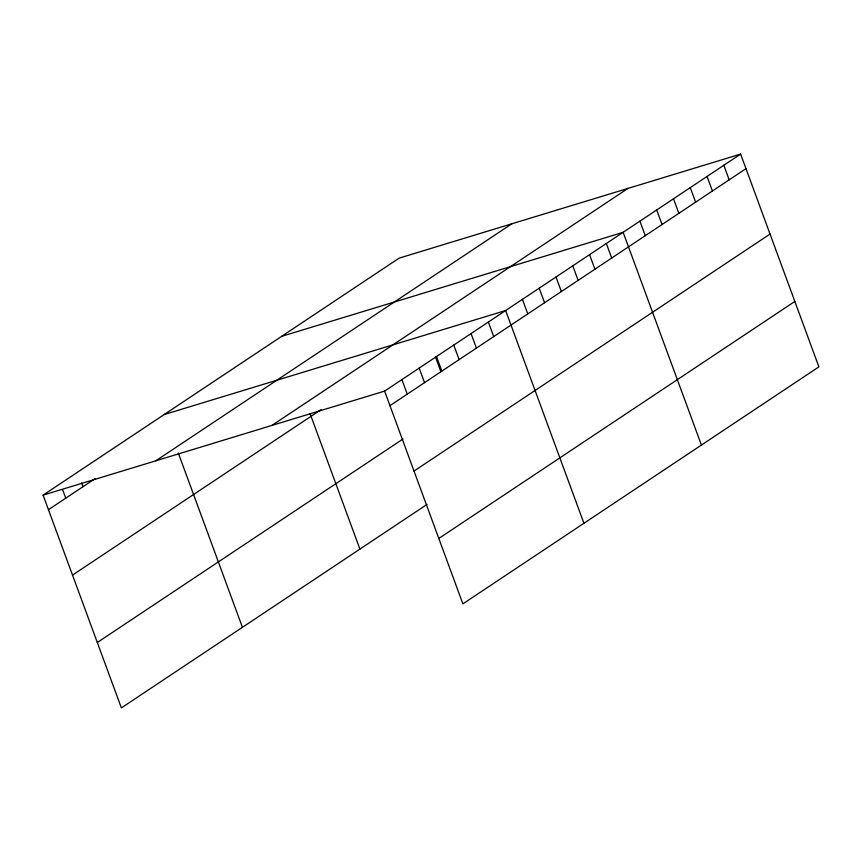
<?xml version="1.0" encoding="UTF-8"?>
<svg xmlns="http://www.w3.org/2000/svg" width="862" height="862" viewBox="0 0 862 862"><rect width="100%" height="100%" fill="white"/><g stroke="black" fill="none" stroke-linecap="round" stroke-linejoin="round"><path stroke-width="1.29" d="M427.046 504.41L121.38 707.907L43.1 495.144L399.117 258.137L740.62 154.093L818.9 366.856L462.883 603.863L384.603 391.111L740.62 154.093M48.455 509.701L94.928 478.755M155.796 460.814L511.812 223.808M271.907 425.44L627.924 188.433M72.516 575.105L321.117 409.601M389.958 405.657L745.975 168.65M97.309 642.492L402.985 439.006M414.019 471.072L770.035 234.055M438.812 538.459L794.839 301.441M281.637 336.352L623.14 232.309L701.409 445.061M164.146 414.568L505.649 310.525L583.93 523.277M43.1 495.144L384.603 391.111M723.843 165.267L729.187 179.824M707.055 176.441L712.411 190.998M690.268 187.614L695.623 202.171M673.491 198.788L678.836 213.345M656.704 209.962L662.059 224.519M639.916 221.135L645.272 235.692M606.352 243.483L611.708 258.04M589.565 254.656L594.92 269.213M572.788 265.83L578.143 280.387M556.001 277.004L561.356 291.561M539.213 288.177L544.568 302.734M522.437 299.351L527.792 313.908M488.355 322.043L493.71 336.589M471.061 333.551L476.417 348.097M453.778 345.059L459.123 359.616M436.484 356.577L441.829 371.123M435.429 356.814L440.935 371.791M419.191 368.085L424.546 382.642M401.897 379.603L407.252 394.149M310.126 413.792L359.907 549.105M178.294 453.013L242.427 627.321M81.696 483.032L83.043 486.674M62.624 489.702L65.749 498.182"/></g></svg>
